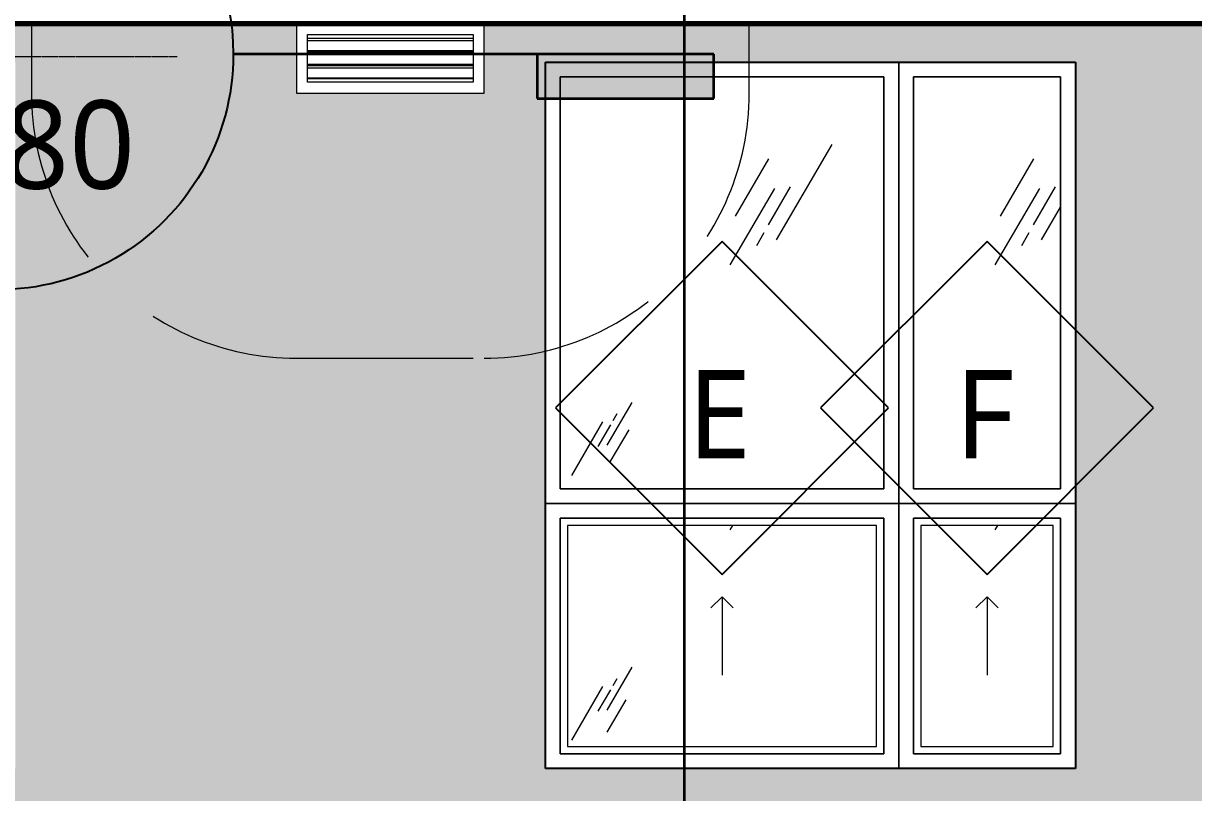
# Model space of a CAD drawing. Header units: inches. Extents: x 6 to 15224, y -733 to 6300.
# Drawn here: x 10109.2 to 10268.2, y 5225.7 to 5330.3 of the extents above; entities that cross this region are included whole.
import ezdxf

# ---------------------------------------------------------------- set-up
doc = ezdxf.new("R2010")
doc.units = ezdxf.units.IN
doc.header["$MEASUREMENT"] = 0
doc.linetypes.add('Hidden 3_16_', pattern=[36, 24, -12])
for name, color, linetype, lineweight in [('A-ANNO-NOTE', 131, 'Continuous', 25), ('A-DETL', 90, 'Continuous', 13), ('A-GENM', 13, 'Continuous', 18), ('A-GLAZ', 151, 'Continuous', 25), ('A-GLAZ-IDEN', 152, 'Continuous', 25), ('A-GLAZ-SILL', 1, 'Continuous', 18), ('A-WALL', 113, 'Continuous', 25), ('A-WALL-PATT', 111, 'Continuous', 25), ('G-ANNO-SYMB', 111, 'Continuous', 13), ('M-EQPM', 50, 'Continuous', 18), ('M-EQPM-HDLN', 50, 'Hidden 3_16_', 13)]:
    doc.layers.add(name, color=color, linetype=linetype, lineweight=lineweight)
doc.styles.add('Open Sans_5', font='OpenSans-Regular.ttf', dxfattribs={"height": 12})
doc.styles.add('Open Sans_7', font='OpenSans-Regular.ttf', dxfattribs={"height": 2})

# ---------------------------------------------------------------- blocks, each defined once
blk = doc.blocks.new('1-2 WD Adaptive - 4-0_x8_-0_-12908667-EAST ELEVATION')
at = {"layer": 'A-GLAZ', "lineweight": 13}
h = blk.add_hatch(dxfattribs=at)
h.set_pattern_fill('FP_354', color=256, style=0, pattern_type=2)
h.set_pattern_definition([(59.808, (221.497, 5304.806), (144.0017, 239.99866), [9, -754.581]), (59.808, (220.763, 5298.193), (144.0017, 239.99866), [12, -751.581]), (59.808, (225.948, 5303.623), (144.0017, 239.99866), [6, -757.581]), (59.808, (224.359, 5300.844), (144.0017, 239.99866), [2, -761.581]), (59.808, (227.054, 5301.598), (144.0017, 239.99866), [15, -748.581]), (59.808, (252.472, 5271.404), (144.0017, 239.99866), [5.062, -758.519]), (59.808, (252.031, 5273.668), (144.0017, 239.99866), [6.75, -756.831]), (59.808, (250.822, 5273.525), (144.0017, 239.99866), [3.375, -760.206]), (59.808, (252.853, 5277.029), (144.0017, 239.99866), [1.125, -762.456]), (59.808, (247.639, 5270.297), (144.0017, 239.99866), [8.438, -755.144])])
h.paths.add_polyline_path([(192, 5267), (236, 5267), (236, 5323), (192, 5323), (192, 5270.63)])
at = {"layer": 'A-GLAZ-SILL', "lineweight": 13}
h = blk.add_hatch(dxfattribs=at)
h.set_pattern_fill('FP_353', color=256, style=0, pattern_type=2)
h.set_pattern_definition([(59.808, (221.497, 5268.806), (144.0017, 239.99866), [9, -754.581]), (59.808, (220.763, 5262.193), (144.0017, 239.99866), [12, -751.581]), (59.808, (225.948, 5267.623), (144.0017, 239.99866), [6, -757.581]), (59.808, (224.359, 5264.844), (144.0017, 239.99866), [2, -761.581]), (59.808, (227.054, 5265.598), (144.0017, 239.99866), [15, -748.581]), (59.808, (252.472, 5235.404), (144.0017, 239.99866), [5.063, -758.519]), (59.808, (252.031, 5237.668), (144.0017, 239.99866), [6.75, -756.831]), (59.808, (250.822, 5237.525), (144.0017, 239.99866), [3.375, -760.206]), (59.808, (252.853, 5241.029), (144.0017, 239.99866), [1.125, -762.456]), (59.808, (247.639, 5234.297), (144.0017, 239.99866), [8.438, -755.144])])
h.paths.add_polyline_path([(213.11, 5232), (235, 5232), (235, 5262), (193, 5262), (193, 5232)])
at = {"layer": 'A-GLAZ', "lineweight": 13}
for p, q in [((190, 5325), (238, 5325)), ((190, 5229), (190, 5325)), ((238, 5325), (238, 5265)), ((238, 5325), (238, 5229)), ((236, 5323), (192, 5323)), ((192, 5323), (192, 5267)), ((236, 5267), (236, 5323)), ((192, 5267), (236, 5267)), ((190, 5265), (238, 5265)), ((238, 5265), (190, 5265)), ((238, 5265), (238, 5229)), ((236, 5263), (192, 5263)), ((192, 5263), (192, 5231)), ((236, 5231), (236, 5263)), ((192, 5231), (236, 5231)), ((238, 5229), (190, 5229))]:
    blk.add_line(p, q, dxfattribs=at)
at = {"layer": 'A-GLAZ', "linetype": 'Hidden 3_16_', "lineweight": 13}
for q in [(212.5, 5250.83), (215.5, 5250.83), (214, 5241.67)]:
    blk.add_line((214, 5252.33), q, dxfattribs=at)
at = {"layer": 'A-GLAZ-SILL'}
for p, q in [((192, 5323), (236, 5323)), ((192, 5267), (192, 5323)), ((236, 5323), (192, 5323)), ((192, 5323), (192, 5267)), ((236, 5323), (236, 5267)), ((236, 5267), (236, 5323)), ((236, 5267), (192, 5267)), ((192, 5267), (236, 5267)), ((192, 5263), (236, 5263)), ((192, 5231), (192, 5263)), ((236, 5263), (192, 5263)), ((192, 5263), (192, 5231)), ((235, 5262), (193, 5262)), ((193, 5262), (193, 5232)), ((235, 5232), (235, 5262)), ((236, 5263), (236, 5231)), ((236, 5231), (236, 5263)), ((193, 5232), (235, 5232)), ((236, 5231), (192, 5231)), ((192, 5231), (236, 5231))]:
    blk.add_line(p, q, dxfattribs=at)
blk = doc.blocks.new('1-2 WD Adaptive - 2_-0_x8_-0_-12908673-EAST ELEVATION')
at = {"layer": 'A-GLAZ', "lineweight": 13}
h = blk.add_hatch(dxfattribs=at)
h.set_pattern_fill('FP_356', color=256, style=0, pattern_type=2)
h.set_pattern_definition([(59.808, (257.497, 5304.806), (144.0017, 239.99866), [9, -754.581]), (59.808, (256.763, 5298.193), (144.0017, 239.99866), [12, -751.581]), (59.808, (261.948, 5303.623), (144.0017, 239.99866), [6, -757.581]), (59.808, (260.359, 5300.844), (144.0017, 239.99866), [2, -761.581]), (59.808, (263.054, 5301.598), (144.0017, 239.99866), [15, -748.581]), (59.808, (288.472, 5271.404), (144.0017, 239.99866), [5.062, -758.519]), (59.808, (288.031, 5273.668), (144.0017, 239.99866), [6.75, -756.831]), (59.808, (286.822, 5273.525), (144.0017, 239.99866), [3.375, -760.206]), (59.808, (288.853, 5277.029), (144.0017, 239.99866), [1.125, -762.456]), (59.808, (283.639, 5270.297), (144.0017, 239.99866), [8.438, -755.144])])
h.paths.add_polyline_path([(245.78, 5267), (260, 5267), (260, 5323), (240, 5323), (240, 5267)])
at = {"layer": 'A-GLAZ-SILL', "lineweight": 13}
h = blk.add_hatch(dxfattribs=at)
h.set_pattern_fill('FP_355', color=256, style=0, pattern_type=2)
h.set_pattern_definition([(59.808, (257.497, 5268.806), (144.0017, 239.99866), [9, -754.581]), (59.808, (256.763, 5262.193), (144.0017, 239.99866), [12, -751.581]), (59.808, (261.948, 5267.623), (144.0017, 239.99866), [6, -757.581]), (59.808, (260.359, 5264.844), (144.0017, 239.99866), [2, -761.581]), (59.808, (263.054, 5265.598), (144.0017, 239.99866), [15, -748.581]), (59.808, (288.472, 5235.404), (144.0017, 239.99866), [5.063, -758.519]), (59.808, (288.031, 5237.668), (144.0017, 239.99866), [6.75, -756.831]), (59.808, (286.822, 5237.525), (144.0017, 239.99866), [3.375, -760.206]), (59.808, (288.853, 5241.029), (144.0017, 239.99866), [1.125, -762.456]), (59.808, (283.639, 5234.297), (144.0017, 239.99866), [8.438, -755.144])])
h.paths.add_polyline_path([(245.78, 5232), (259, 5232), (259, 5262), (241, 5262), (241, 5232)])
at = {"layer": 'A-GLAZ', "lineweight": 13}
for p, q in [((238, 5265), (238, 5325)), ((238, 5325), (262, 5325)), ((238, 5229), (238, 5325)), ((262, 5325), (262, 5229)), ((260, 5323), (240, 5323)), ((240, 5323), (240, 5267)), ((260, 5267), (260, 5323)), ((240, 5267), (260, 5267)), ((238, 5229), (238, 5265)), ((238, 5265), (262, 5265)), ((262, 5265), (238, 5265)), ((260, 5263), (240, 5263)), ((240, 5263), (240, 5231)), ((260, 5231), (260, 5263)), ((240, 5231), (260, 5231)), ((262, 5229), (238, 5229))]:
    blk.add_line(p, q, dxfattribs=at)
at = {"layer": 'A-GLAZ', "linetype": 'Hidden 3_16_', "lineweight": 13}
for q in [(248.5, 5250.83), (251.5, 5250.83), (250, 5241.67)]:
    blk.add_line((250, 5252.33), q, dxfattribs=at)
at = {"layer": 'A-GLAZ-SILL'}
for p, q in [((240, 5323), (260, 5323)), ((240, 5267), (240, 5323)), ((260, 5323), (240, 5323)), ((240, 5323), (240, 5267)), ((260, 5323), (260, 5267)), ((260, 5267), (260, 5323)), ((260, 5267), (240, 5267)), ((240, 5267), (260, 5267)), ((240, 5263), (260, 5263)), ((240, 5231), (240, 5263)), ((260, 5263), (240, 5263)), ((240, 5263), (240, 5231)), ((259, 5262), (241, 5262)), ((241, 5262), (241, 5232)), ((259, 5232), (259, 5262)), ((260, 5263), (260, 5231)), ((260, 5231), (260, 5263)), ((241, 5232), (259, 5232)), ((260, 5231), (240, 5231)), ((240, 5231), (260, 5231))]:
    blk.add_line(p, q, dxfattribs=at)
blk = doc.blocks.new('ME Louvers w Trim-AM - 24_ x 8_-17810034-EAST ELEVATION')
at = {"layer": 'A-GENM', "lineweight": 13}
for p, q in [((729.12, 5328.25), (751.62, 5328.25)), ((729.12, 5327.93), (751.62, 5327.93)), ((729.12, 5326.55), (751.62, 5326.55)), ((729.12, 5326.45), (751.62, 5326.45)), ((729.12, 5326.4), (751.62, 5326.4)), ((729.12, 5326.08), (751.62, 5326.08)), ((729.12, 5324.7), (751.62, 5324.7)), ((729.12, 5324.6), (751.62, 5324.6)), ((729.12, 5324.55), (751.62, 5324.55)), ((729.12, 5324.23), (751.62, 5324.23)), ((729.12, 5322.85), (751.62, 5322.85)), ((729.12, 5322.75), (751.62, 5322.75))]:
    blk.add_line(p, q, dxfattribs=at)
at = {"layer": 'M-EQPM'}
for p, q in [((727.62, 5330.25), (727.62, 5320.75)), ((753.12, 5320.75), (753.12, 5330.25)), ((729.12, 5322.25), (729.12, 5328.75)), ((729.12, 5328.75), (751.62, 5328.75)), ((751.62, 5328.75), (751.62, 5322.25)), ((751.62, 5322.25), (729.12, 5322.25)), ((727.62, 5320.75), (753.12, 5320.75))]:
    blk.add_line(p, q, dxfattribs=at)
at = {"layer": 'M-EQPM-HDLN'}
for p, q in [((691.63, 5330.25), (691.63, 5320.75)), ((789.12, 5320.75), (789.12, 5330.25)), ((727.62, 5284.75), (753.12, 5284.75))]:
    blk.add_line(p, q, dxfattribs=at)
for centre, start, end in [((727.62, 5320.75), 180, 270), ((753.12, 5320.75), 270, 0)]:
    blk.add_arc(centre, 36, start, end, dxfattribs=at)
blk = doc.blocks.new('TAG Window-AM - Standard-51685-EAST ELEVATION')
at = {"layer": 'A-GLAZ-IDEN'}
for p, q in [((3827, 5941.13), (3804.37, 5918.5)), ((3849.63, 5918.5), (3827, 5941.13)), ((3804.37, 5918.5), (3827, 5895.87)), ((3827, 5895.87), (3849.63, 5918.5))]:
    blk.add_line(p, q, dxfattribs=at)
blk = doc.blocks.new('Drafting View - Rec_Horizontal_3_16_ x 3_64_-800513-EAST ELEVATION')
at = {"layer": 'G-ANNO-SYMB'}
blk.add_hatch(color=256, dxfattribs=at).paths.add_polyline_path([(696.02, 5315.03), (690.02, 5315.03), (690.02, 5291.03), (696.02, 5291.03)])
at = {"layer": 'G-ANNO-SYMB', "lineweight": 35}
for p, q in [((690.02, 5291.03), (690.02, 5315.03)), ((690.02, 5315.03), (696.02, 5315.03)), ((696.02, 5315.03), (696.02, 5291.03)), ((696.02, 5291.03), (690.02, 5291.03))]:
    blk.add_line(p, q, dxfattribs=at)
blk = doc.blocks.new('Drafting View - CDs_Detail _No Arrow_-919857-EAST ELEVATION')
at = {"layer": 'A-ANNO-NOTE'}
for start, end in [(90, 270), (270, 90)]:
    blk.add_arc((690.02, 5370.41), 32, start, end, dxfattribs=at)

msp = doc.modelspace()

# ---------------------------------------------------------------- hatches: boundary and pattern name
at = {"layer": 'A-WALL-PATT', "lineweight": 13}
h = msp.add_hatch(dxfattribs=at)
h.set_pattern_fill('FP_312', color=256, style=0, pattern_type=2)
h.set_pattern_definition([(0, (11628.117, 5221), (0, 8), []), (90, (11628.117, 5221), (-8, 8), [8, -8])])
h.paths.add_polyline_path([(10463.51838735, 5205), (10483.36692555, 5205), (10483.36692555, 5213), (10532.86692555, 5213), (10532.86692555, 5205), (11636.49192555, 5205), (11636.49192555, 5330.25), (11510.24192555, 5330.25), (11510.24192555, 5320.75), (11484.74192555, 5320.75), (11484.74192555, 5330.25), (11257.6848238, 5330.25), (11257.6848238, 5320.75), (11232.1848238, 5320.75), (11232.1848238, 5330.25), (11226.17942555, 5330.25), (11226.17942555, 5320.75), (11200.67942555, 5320.75), (11200.67942555, 5330.25), (10717.17942555, 5330.25), (10717.17942555, 5320.75), (10691.67942555, 5320.75), (10691.67942555, 5330.25), (10171.80801526, 5330.25), (10171.80801526, 5320.75), (10146.30801526, 5320.75), (10146.30801526, 5330.25), (9631.24192555, 5330.25), (9631.24192555, 5320.75), (9605.74192555, 5320.75), (9605.74192555, 5330.25), (9589.86503123, 5330.25), (9589.86503123, 5320.75), (9564.36503123, 5320.75), (9564.36503123, 5330.25), (8951.11692555, 5330.25), (8951.11692555, 5205), (9179.36692555, 5205), (9179.36692555, 5210.75), (9228.86692555, 5210.75), (9228.86692555, 5205), (9843.36692555, 5205), (9843.36692555, 5213), (9892.86692555, 5213), (9892.86692555, 5205), (10430.84472069, 5205)])
h.paths.add_polyline_path([(10060.11692555, 5229), (10060.11692555, 5325), (10108.11692555, 5325), (10108.11692555, 5229), (10104.10805402, 5229)])
h.paths.add_polyline_path([(11296.69688735, 5229), (11284.11692555, 5229), (11284.11692555, 5325), (11356.11692555, 5325), (11356.11692555, 5229), (11313.03372069, 5229)])
h.paths.add_polyline_path([(10620.11692555, 5229), (10620.11692555, 5325), (10668.11692555, 5325), (10668.11692555, 5229), (10626.88672069, 5229)])
h.paths.add_polyline_path([(9276.11692555, 5229), (9228.11692555, 5229), (9228.11692555, 5325), (9276.11692555, 5325), (9276.11692555, 5232.51457183)])
h.paths.add_polyline_path([(9842.71872069, 5229), (9804.11692555, 5229), (9804.11692555, 5325), (9852.11692555, 5325), (9852.11692555, 5229)])
h.paths.add_polyline_path([(10528.86572069, 5229), (10484.11692555, 5229), (10484.11692555, 5325), (10532.11692555, 5325), (10532.11692555, 5229)])
h.paths.add_polyline_path([(9404.11692555, 5229), (9356.11692555, 5229), (9356.11692555, 5325), (9404.11692555, 5325), (9404.11692555, 5232.51457183)])
h.paths.add_polyline_path([(9091.22438735, 5229), (9068.11692555, 5229), (9068.11692555, 5325), (9140.11692555, 5325), (9140.11692555, 5229), (9123.89805402, 5229)])
h.paths.add_polyline_path([(9492.11692555, 5229), (9492.11692555, 5325), (9516.11692555, 5325), (9516.11692555, 5229), (9515.98205402, 5229)])
h.paths.add_polyline_path([(10252.11692555, 5229), (10180.11692555, 5229), (10180.11692555, 5325), (10252.11692555, 5325), (10252.11692555, 5270.62590516)])
h.paths.add_polyline_path([(9973.41338735, 5229), (9932.11692555, 5229), (9932.11692555, 5325), (9980.11692555, 5325), (9980.11692555, 5229)])
h.paths.add_polyline_path([(11460.06522069, 5229), (11420.11692555, 5229), (11420.11692555, 5325), (11468.11692555, 5325), (11468.11692555, 5229)])
h.paths.add_polyline_path([(11196.11692555, 5229), (11148.11692555, 5229), (11148.11692555, 5325), (11196.11692555, 5325), (11196.11692555, 5232.51457183)])
h.paths.add_polyline_path([(10396.11692555, 5229), (10348.11692555, 5229), (10348.11692555, 5325), (10396.11692555, 5325), (10396.11692555, 5232.51457183)])
h.paths.add_polyline_path([(9540.11692555, 5229), (9540.11692555, 5325), (9564.11692555, 5325), (9564.11692555, 5229), (9548.65572069, 5229)])
h.paths.add_polyline_path([(9724.11692555, 5229), (9652.11692555, 5229), (9652.11692555, 5325), (9724.11692555, 5325), (9724.11692555, 5232.51457183)])
h.paths.add_polyline_path([(10796.11692555, 5229), (10724.11692555, 5229), (10724.11692555, 5325), (10796.11692555, 5325), (10796.11692555, 5232.51457183)])
h.paths.add_polyline_path([(10844.11692555, 5229), (10844.11692555, 5325), (10868.11692555, 5325), (10868.11692555, 5229), (10855.60238735, 5229)])
h.paths.add_polyline_path([(11068.11692555, 5229), (11020.11692555, 5229), (11020.11692555, 5325), (11068.11692555, 5325), (11068.11692555, 5232.51457183)])
h.paths.add_polyline_path([(11524.11692555, 5229), (11524.11692555, 5325), (11572.11692555, 5325), (11572.11692555, 5229), (11525.41255402, 5229)])
h.paths.add_polyline_path([(10908.11692555, 5229), (10908.11692555, 5325), (10932.11692555, 5325), (10932.11692555, 5229), (10920.94972069, 5229)])

# ---------------------------------------------------------------- linework, layer by layer
at = {"layer": 'A-DETL', "lineweight": 70}
msp.add_line((8815.17942555, 5330.25), (12348.55442555, 5330.25), dxfattribs=at)
at = {"layer": 'A-WALL'}
for p, q in [((9889.11692555, 5330.25), (12751.42942555, 5330.25)), ((10180.11692555, 5229), (10180.11692555, 5325)), ((10180.11692555, 5325), (10252.11692555, 5325)), ((10252.11692555, 5325), (10252.11692555, 5229)), ((10252.11692555, 5229), (10180.11692555, 5229))]:
    msp.add_line(p, q, dxfattribs=at)
at = {"layer": 'G-ANNO-SYMB', "lineweight": 35}
for p, q in [((10198.99192555, 6050.73447168), (10198.99192555, 5005.17338799)), ((10179.01331637, 5326.05670482), (10137.72528031, 5326.05670482))]:
    msp.add_line(p, q, dxfattribs=at)

# ---------------------------------------------------------------- block references
at = {"layer": 'A-GLAZ'}
for name in ['1-2 WD Adaptive - 4-0_x8_-0_-12908667-EAST ELEVATION', '1-2 WD Adaptive - 2_-0_x8_-0_-12908673-EAST ELEVATION']:
    msp.add_blockref(name, (9990.11692555, 0), dxfattribs=at)
at = {"layer": 'A-GLAZ-IDEN'}
for p in [(6377.11692555, -640.5), (6413.11692555, -640.5)]:
    msp.add_blockref('TAG Window-AM - Standard-51685-EAST ELEVATION', p, dxfattribs=at)
at = {"layer": 'G-ANNO-SYMB', "lineweight": 35, "extrusion": (0, 0, -1)}
for name, p, rotation in [('Drafting View - CDs_Detail _No Arrow_-919857-EAST ELEVATION', (-15476.13222373, 6016.07589087), 270.0000000000006), ('Drafting View - Rec_Horizontal_3_16_ x 3_64_-800513-EAST ELEVATION', (-15494.04723208, 6016.07589087), 270.0000000000005)]:
    msp.add_blockref(name, p, dxfattribs=dict(at, rotation=rotation))
at = {"layer": 'M-EQPM-HDLN'}
msp.add_blockref('ME Louvers w Trim-AM - 24_ x 8_-17810034-EAST ELEVATION', (9418.68301526, 0), dxfattribs=at)

# ---------------------------------------------------------------- texts
at = {"layer": 'A-GLAZ-IDEN', "lineweight": 13, "char_height": 12, "attachment_point": 1, "style": 'Open Sans_5'}
for s, insert, width in [('E', (10199.40618494, 5283.13131631), 11.312), ('F', (10235.733744, 5283.13131631), 10.504)]:
    msp.add_mtext(s, dxfattribs=dict(at, insert=insert, width=width))
at = {"layer": 'G-ANNO-SYMB', "attachment_point": 1}
for s, insert, char_height, width, style in [('__________________________________________________', (10072.29708731, 5328.05298431), 2, 80.8, 'Open Sans_7'), ('A7.80', (10083.38299243, 5319.77993566), 12, 53.732, 'Open Sans_5')]:
    msp.add_mtext(s, dxfattribs=dict(at, insert=insert, char_height=char_height, width=width, style=style))

doc.saveas('drawing.dxf')
